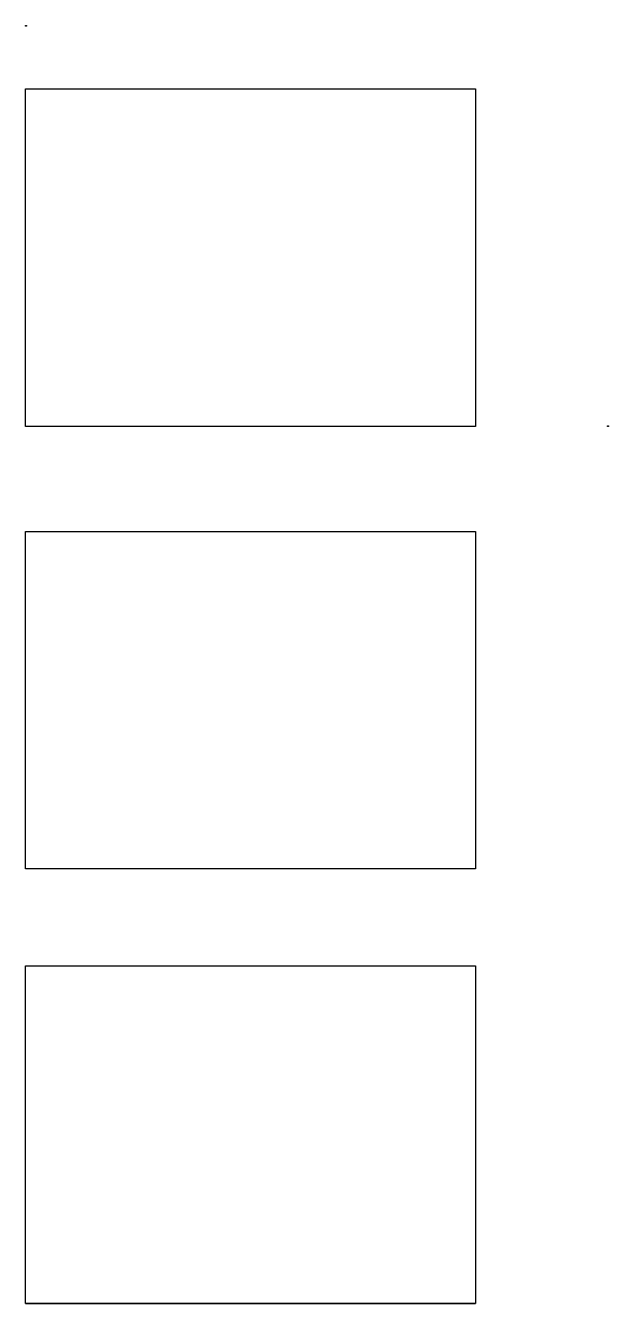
# Model space of a CAD drawing. Header units: millimetres. Extents: x 632 to 1280, y 556 to 1976.
import ezdxf

# ---------------------------------------------------------------- set-up
doc = ezdxf.new("R2010")
doc.units = ezdxf.units.MM
picture_1 = doc.add_image_def('image1.jpg', size_in_pixel=(640, 480))
picture_2 = doc.add_image_def('image2.jpg', size_in_pixel=(640, 480))
picture_3 = doc.add_image_def('image3.jpg', size_in_pixel=(640, 480))
picture_4 = doc.add_image_def('image4.jpg', size_in_pixel=(640, 480))

msp = doc.modelspace()

# ---------------------------------------------------------------- linework, layer by layer
msp.add_line((632.1, 555.6), (1132.1, 555.6))

# ---------------------------------------------------------------- pictures from other files: only their frames are drawn
image = msp.add_image(picture_4, insert=(632.1, 1974.9), size_in_units=(1, 0.75))
image.dxf.flags = 7
image = msp.add_image(picture_3, insert=(632.1, 1530.2), size_in_units=(500, 375))
image.dxf.flags = 7
image = msp.add_image(picture_4, insert=(1278.8, 1530.2), size_in_units=(1, 0.75))
image.dxf.flags = 7
image = msp.add_image(picture_2, insert=(632.1, 1038.6), size_in_units=(500, 375))
image.dxf.flags = 7
image = msp.add_image(picture_1, insert=(632.1, 555.6), size_in_units=(500, 375))
image.dxf.flags = 7

doc.saveas('drawing.dxf')
